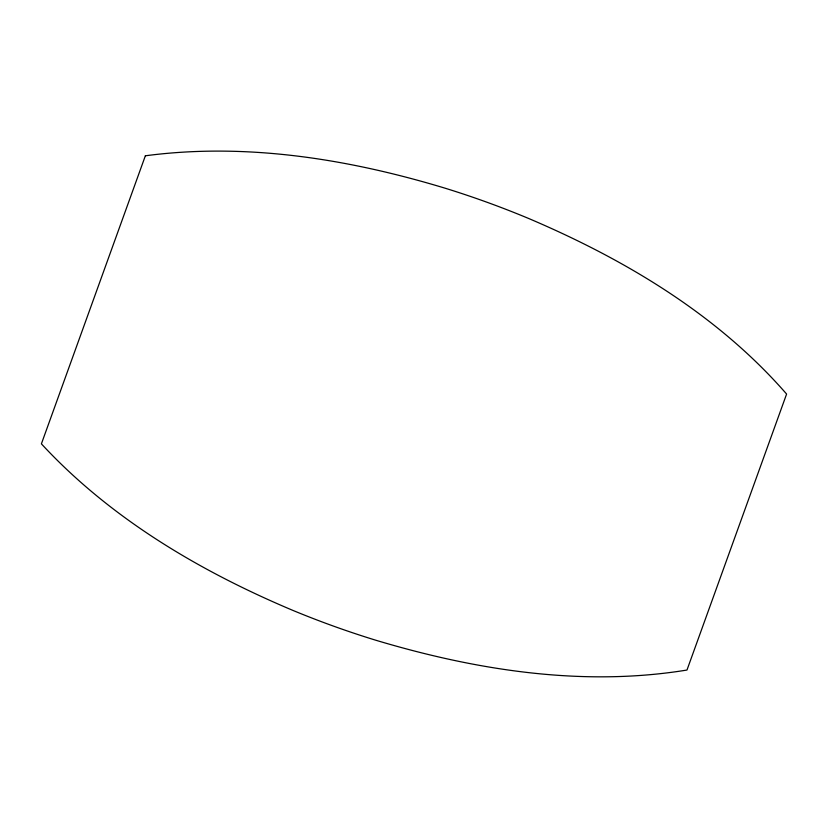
<?xml version="1.0" encoding="UTF-8"?>
<svg xmlns="http://www.w3.org/2000/svg" width="828" height="828" viewBox="0 0 828 828"><rect width="100%" height="100%" fill="white"/><g stroke="black" fill="none" stroke-linecap="round" stroke-linejoin="round"><path stroke-width="1.24" d="M145.366 155.788L41.4 443.849C110.424 518.483 199.879 571.216 292.895 610.402A929.223 929.223 0 0 0 375.84 640.241C476.038 670.245 582.84 687.054 686.981 670.038L786.6 394.045C717.327 314.443 624.415 259.154 528.14 218.261A929.223 929.223 0 0 0 445.257 188.246C348.66 158.986 246.144 142.437 145.366 155.788"/></g></svg>
